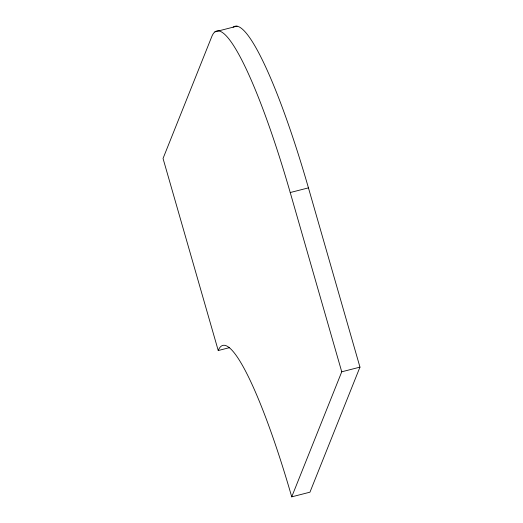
<?xml version="1.0" encoding="UTF-8"?>
<svg xmlns="http://www.w3.org/2000/svg" width="523" height="523" viewBox="0 0 523 523"><rect width="100%" height="100%" fill="white"/><g stroke="black" fill="none" stroke-linecap="round" stroke-linejoin="round"><path stroke-width="0.78" d="M291.729 496.85L341.748 371.801L290.226 192.536A217.254 31.628 75.6 0 0 211.835 36.466L163.039 158.469L218.235 350.534A203.676 29.654 75.6 0 1 291.729 496.85L309.949 492.182L359.961 367.133L308.446 187.868A217.254 31.628 75.6 0 0 233.101 27.183M214.888 31.851L237.109 26.15M290.226 192.536L308.446 187.868M218.235 350.534L229.617 347.618M341.748 371.801L359.961 367.133"/></g></svg>
